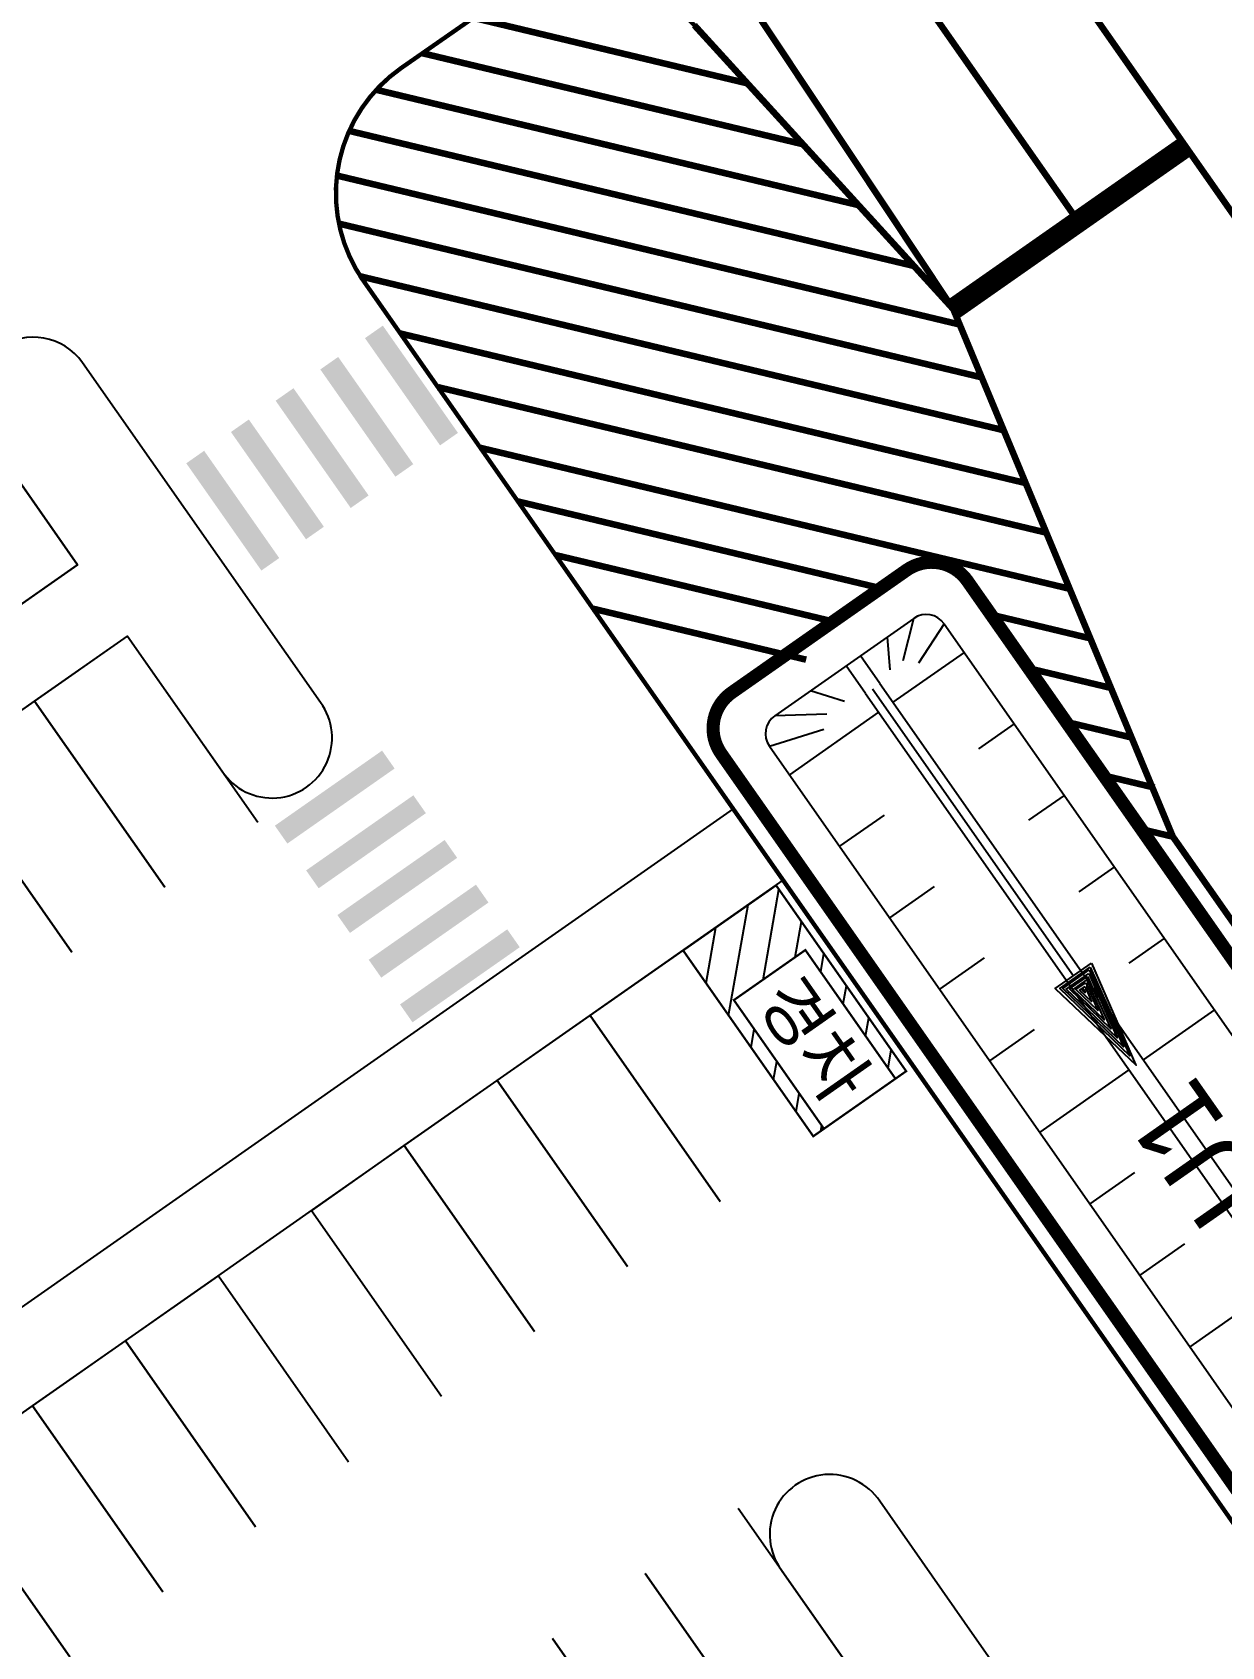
# Model space of a CAD drawing. Header units: millimetres. Extents: x 152904052 to 153933663, y 538271515 to 539240469.
# Drawn here: x 153387283 to 153414542, y 538547821 to 538584816 of the extents above; entities that cross this region are included whole.
import ezdxf
from ezdxf.enums import TextEntityAlignment as Align

# ---------------------------------------------------------------- set-up
doc = ezdxf.new("R2010")
doc.units = ezdxf.units.MM
doc.layers.add('SCHM', color=9, linetype='Continuous')
doc.styles.add('IIAC FONT', font='Gulim.ttf')

msp = doc.modelspace()

# ---------------------------------------------------------------- hatches: boundary and pattern name
at = {"layer": 'SCHM'}
h = msp.add_hatch(dxfattribs=at)
h.set_pattern_fill('ANSI31', color=256, scale=200, angle=35)
h.set_pattern_definition([(80, (123100578.3, 494282809.15), (-625.352923, 110.266593), [])])
h.paths.add_polyline_path([(153404328.1, 538565268.5), (153402198.3, 538563777.2), (153405180.9, 538559517.6), (153405426.7, 538559689.6), (153403361.8, 538562638.6), (153405000.1, 538563785.7), (153407065, 538560836.8), (153407310.7, 538561008.9)])

# ---------------------------------------------------------------- linework, layer by layer
for p, q in [((153407245.2, 538570424), (153407484, 538571384.7)), ((153406872.4, 538570956.4), (153406939.4, 538570209.9)), ((153408180.3, 538571262), (153407593.4, 538570362.6)), ((153408639.3, 538570606.7), (153407006.4, 538569463.3)), ((153406379, 538569662), (153405933.1, 538570298.8)), ((153406706.7, 538569891.4), (153406260.8, 538570528.2)), ((153406706.7, 538569891.4), (153425175.9, 538543514.7)), ((153405897.2, 538569480.1), (153405115.6, 538569726.3)), ((153406379, 538569662), (153424848.2, 538543285.2)), ((153405488.4, 538569193.9), (153404298.1, 538569153.9)), ((153406678.8, 538569233.9), (153404634.2, 538567802.2)), ((153404175.3, 538568457.5), (153405427, 538568845.7)), ((153409786.8, 538568968.6), (153408970.2, 538568396.8)), ((153410934.3, 538567330.5), (153410117.5, 538566758.6)), ((153406803.6, 538566879.7), (153405781.3, 538566163.9)), ((153412081.8, 538565692.5), (153411264.9, 538565120.4)), ((153407950.8, 538565241.4), (153406928.5, 538564525.6)), ((153413229.3, 538564054.4), (153412412.2, 538563482.2)), ((153409097.9, 538563603.1), (153408075.6, 538562887.3)), ((153414376.8, 538562416.3), (153412742.2, 538561271.8)), ((153410245.1, 538561964.8), (153409222.8, 538561249)), ((153412414.5, 538561042.3), (153410369.9, 538559610.7)), ((153412539.4, 538558688.2), (153411517.1, 538557972.4)), ((153413686.5, 538557049.9), (153412664.2, 538556334.1)), ((153414833.7, 538555411.6), (153413811.4, 538554695.8))]:
    msp.add_line(p, q, dxfattribs=at)
at = {"layer": 'SCHM', "const_width": 300}
msp.add_lwpolyline([(153382280.1, 538500129.9), (153391066.5, 538510265.4), (153422858.3, 538532437.8, 0.4143172), (153425623.6, 538548104.4), (153408712.5, 538572245.2, 0.4141458), (153407319.9, 538572490.6), (153403311.7, 538569684, 0.4142136), (153403066.1, 538568291.2), (153423313.3, 538539375.2), (153372545, 538503826.8), (153348008.6, 538508153.2, 0.1989124), (153340909.9, 538506579.5), (153283005.5, 538466034.4), (153077550.5, 538759454.5)], format="xyb", dxfattribs=at)
at = {"layer": 'SCHM'}
for points, const_width in [([(153400743.2, 538600724.3), (153414164.8, 538581556.2)], 150), ([(153397439.3, 538585135.8), (153403670.9, 538583645.3)], 150), ([(153402456.6, 538584976.7), (153408390, 538578471.1)], 150), ([(153396224.7, 538584335.8), (153404943.1, 538582250.5)], 150), ([(153395166.6, 538583498.3), (153406215.2, 538580855.6)], 150), ([(153394546, 538582556.1), (153407487.4, 538579460.7)], 150), ([(153408390, 538578471.1), (153413714.5, 538582199.4)], 500), ([(153394264.5, 538581532.9), (153408536.4, 538578119.2)], 150), ([(153394310.7, 538580431.3), (153409040.6, 538576908.1)], 150), ([(153394800.9, 538579223.4), (153409544.7, 538575696.9)], 150), ([(153413420.4, 538566385.6), (153408390, 538578471.1)], 150), ([(153395718.2, 538577913.4), (153410048.8, 538574485.8)], 150), ([(153396578.5, 538576684.7), (153410521.7, 538573349.7)], 150), ([(153397552.7, 538575293.5), (153411057, 538572063.4)], 150), ([(153398413, 538574064.8), (153406727.8, 538572076)], 150), ([(153399273.4, 538572836), (153405638.9, 538571313.5)], 150), ([(153400133.8, 538571607.3), (153405018.5, 538570439)], 150), ([(153409254.3, 538571471.7), (153411529.9, 538570927.4)], 150), ([(153410115.1, 538570242.9), (153412002.8, 538569791.4)], 150), ([(153410976, 538569014), (153412475.6, 538568655.3)], 150), ([(153411836.8, 538567785.2), (153413001.7, 538567506.6)], 150), ([(153412697.6, 538566556.3), (153413422.1, 538566383.1)], 150), ([(153426032.2, 538548390.5), (153413420.4, 538566385.6)], 150)]:
    msp.add_lwpolyline(points, dxfattribs=dict(at, const_width=const_width))
at = {"layer": 'SCHM', "ltscale": 0.3, "const_width": 150}
for points in [[(153399432.9, 538597365.3), (153411257, 538580478.7)], [(153396975.4, 538595644.6), (153408390, 538578471.1)]]:
    msp.add_lwpolyline(points, dxfattribs=at)
at = {"layer": 'SCHM', "ltscale": 0.005, "const_width": 100}
msp.add_lwpolyline([(153402456.6, 538584976.7, 0.3955086), (153397683.1, 538585350.3), (153395733.3, 538583993.9, 0.4142136), (153394873.8, 538579119.3)], format="xyb", dxfattribs=at)
at = {"layer": 'SCHM', "ltscale": 0.1, "const_width": 150}
msp.add_lwpolyline([(153420474.2, 538572545.5), (153414164.8, 538581556.2)], dxfattribs=at)
at = {"layer": 'SCHM', "ltscale": 0.005, "const_width": 100}
msp.add_lwpolyline([(153372427.9, 538504355.2), (153422617, 538539498), (153394798.3, 538579227.2)], dxfattribs=at)
at = {"layer": 'SCHM', "ltscale": 0.0008}
for points in [[(153391632.6, 538567882.9, 1.0250702), (153393885.2, 538569460.1), (153388435.4, 538577243.4, 1), (153386182.8, 538575666.1), (153388319.3, 538572614.7), (153273310.4, 538492084.6), (153271173.8, 538495135.9, 1), (153268921.1, 538493558.6), (153274341.4, 538485817.6, 1), (153276594.1, 538487395), (153274457.5, 538490446.3), (153389466.5, 538570976.4)], [(153404492, 538565383.2), (153403344.8, 538567021.5), (153343423.8, 538525064.4), (153346764.9, 538520292.8, 1), (153349017.6, 538521870.1), (153346823.7, 538525003.4)], [(153366996.2, 538512408.1), (153364995.6, 538515265.3), (153407591.5, 538545091.2), (153409946.6, 538541727.8, 1.0249981), (153412199.3, 538543305), (153408877.9, 538548048.5), (153406703.6, 538551153.6, 1.0249981), (153404451.1, 538549576.2), (153406444.3, 538546729.5), (153359588.8, 538513921), (153356606.2, 538518180.6), (153352605.2, 538515379, 0.6681786), (153353405.1, 538511771.1), (153365258.8, 538509681, 0.6681786)]]:
    msp.add_lwpolyline(points, format="xyb", close=True, dxfattribs=at)
at = {"layer": 'SCHM'}
for points in [[(153383206.9, 538575383), (153386189.5, 538571123.4), (153388319.3, 538572614.7), (153385336.7, 538576874.3)], [(153407484, 538571384.7), (153404298.1, 538569153.9)], [(153390319.3, 538565225.5), (153387336.7, 538569485.1), (153389466.5, 538570976.4), (153392449.1, 538566716.8)], [(153408180.3, 538571262), (153424799.3, 538547538)], [(153388189.5, 538563734.2), (153385206.9, 538567993.8), (153387336.7, 538569485.1), (153390319.3, 538565225.5)], [(153406540.3, 538569774.5), (153411145.1, 538563198.1)], [(153404175.3, 538568457.5), (153424424.9, 538539538.2)], [(153386059.7, 538562242.9), (153383077.1, 538566502.5), (153385206.9, 538567993.8), (153388189.5, 538563734.2)], [(153405180.9, 538559517.6), (153402198.3, 538563777.2), (153404328.1, 538565268.5), (153407310.7, 538561008.9)], [(153403051.1, 538558026.3), (153400068.5, 538562285.9), (153402198.3, 538563777.2), (153405180.9, 538559517.6)], [(153400921.3, 538556535), (153397938.8, 538560794.6), (153400068.5, 538562285.9), (153403051.1, 538558026.3)], [(153398791.6, 538555043.7), (153395809, 538559303.3), (153397938.8, 538560794.6), (153400921.3, 538556535)], [(153396661.8, 538553552.4), (153393679.2, 538557812), (153395809, 538559303.3), (153398791.6, 538555043.7)], [(153392402.2, 538550569.8), (153389419.6, 538554829.4), (153391549.4, 538556320.7), (153394532, 538552061.1)], [(153390272.4, 538549078.5), (153387289.8, 538553338.1), (153389419.6, 538554829.4), (153392402.2, 538550569.8)], [(153388142.6, 538547587.2), (153385160, 538551846.8), (153387289.8, 538553338.1), (153390272.4, 538549078.5)], [(153386012.8, 538546095.9), (153383030.2, 538550355.5), (153385160, 538551846.8), (153388142.6, 538547587.2)], [(153401331.9, 538549497.8), (153404314.5, 538545238.2), (153406444.3, 538546729.5), (153403461.7, 538550989.1)], [(153399202.2, 538548006.5), (153402184.7, 538543746.9), (153404314.5, 538545238.2), (153401331.9, 538549497.8)], [(153397072.4, 538546515.2), (153400055, 538542255.6), (153402184.7, 538543746.9), (153399202.2, 538548006.5)]]:
    msp.add_lwpolyline(points, dxfattribs=at)
at = {"layer": 'SCHM', "const_width": 50}
for points in [[(153407310.7, 538561008.9), (153404328.1, 538565268.5), (153402198.3, 538563777.2), (153405180.9, 538559517.6), (153405426.7, 538559689.6), (153403361.8, 538562638.6), (153405000.1, 538563785.7), (153407065, 538560836.8)], [(153405426.7, 538559689.6), (153407065, 538560836.8), (153405000.1, 538563785.7), (153403361.8, 538562638.6)]]:
    msp.add_lwpolyline(points, close=True, dxfattribs=at)
at = {"layer": 'SCHM'}
for points in [[(153411559, 538563487.9), (153412568.6, 538561165.1), (153412580.3, 538561148.4), (153410739.5, 538562889.2), (153410727.8, 538562905.9), (153411559, 538563487.9)], [(153411530.7, 538563393.5), (153412433, 538561358.7), (153410829.6, 538562902.6), (153411530.7, 538563393.5)], [(153411505, 538563330.7), (153412288.1, 538561565.7), (153410897.4, 538562905.3), (153411505, 538563330.7)], [(153411493.3, 538563247.9), (153412143.2, 538561772.7), (153410979.2, 538562887.9), (153411493.3, 538563247.9)], [(153411464.3, 538563182.8), (153411998.3, 538561979.6), (153411050.3, 538562892.9), (153411464.3, 538563182.8)], [(153411452.6, 538563100), (153411851, 538562189.9), (153411132.1, 538562875.6), (153411452.6, 538563100)], [(153411426.9, 538563037.2), (153411706.1, 538562396.9), (153411199.9, 538562878.3), (153411426.9, 538563037.2)], [(153411411.9, 538562952.1), (153411561.2, 538562603.9), (153411285, 538562863.3), (153411411.9, 538562952.1)], [(153411386.2, 538562889.3), (153411413.9, 538562814.2), (153411352.8, 538562865.9), (153411386.2, 538562889.3)]]:
    msp.add_lwpolyline(points, close=True, dxfattribs=at)
for centre, start, end in [((153407770.8, 538570975.1), 35.01192, 125.00001), ((153404584.9, 538568744.3), 125.00001, 214.99999)]:
    msp.add_arc(centre, 500, start, end, dxfattribs=at)
for points in [[(153394907.7, 538577806.9), (153396628.4, 538575349.4), (153395317.3, 538578093.7), (153397038, 538575636.2)], [(153393883.7, 538577089.9), (153395604.5, 538574632.5), (153394293.3, 538577376.7), (153396014, 538574919.3)], [(153392859.8, 538576373), (153394580.5, 538573915.5), (153393269.4, 538576659.7), (153394990.1, 538574202.3)], [(153391835.9, 538575656), (153393556.6, 538573198.5), (153392245.4, 538575942.8), (153393966.2, 538573485.3)], [(153390811.9, 538574939), (153392532.6, 538572481.6), (153391221.5, 538575225.8), (153392942.2, 538572768.3)], [(153393129.1, 538566225), (153395586.6, 538567945.7), (153392842.3, 538566634.5), (153395299.8, 538568355.3)], [(153393846.1, 538565201), (153396303.5, 538566921.8), (153393559.3, 538565610.6), (153396016.7, 538567331.4)], [(153394563.1, 538564177.1), (153397020.5, 538565897.9), (153394276.3, 538564586.7), (153396733.7, 538566307.4)], [(153395280.1, 538563153.2), (153397737.5, 538564873.9), (153394993.3, 538563562.8), (153397450.7, 538565283.5)], [(153395997.1, 538562129.2), (153398454.5, 538563850), (153395710.3, 538562538.8), (153398167.7, 538564259.6)]]:
    msp.add_solid(points, dxfattribs=at)

# ---------------------------------------------------------------- texts
at = {"layer": 'SCHM', "style": 'IIAC FONT'}
msp.add_text('경차', height=1200, rotation=305, dxfattribs=at).set_placement((153405213.4, 538561737.7), align=Align.MIDDLE_CENTER)
at = {"layer": 'SCHM', "ltscale": 10, "style": 'IIAC FONT'}
msp.add_text('U1', height=1918.79, rotation=125, dxfattribs=at).set_placement((153414014.3, 538559100.4), align=Align.MIDDLE_CENTER)

doc.saveas('drawing.dxf')
